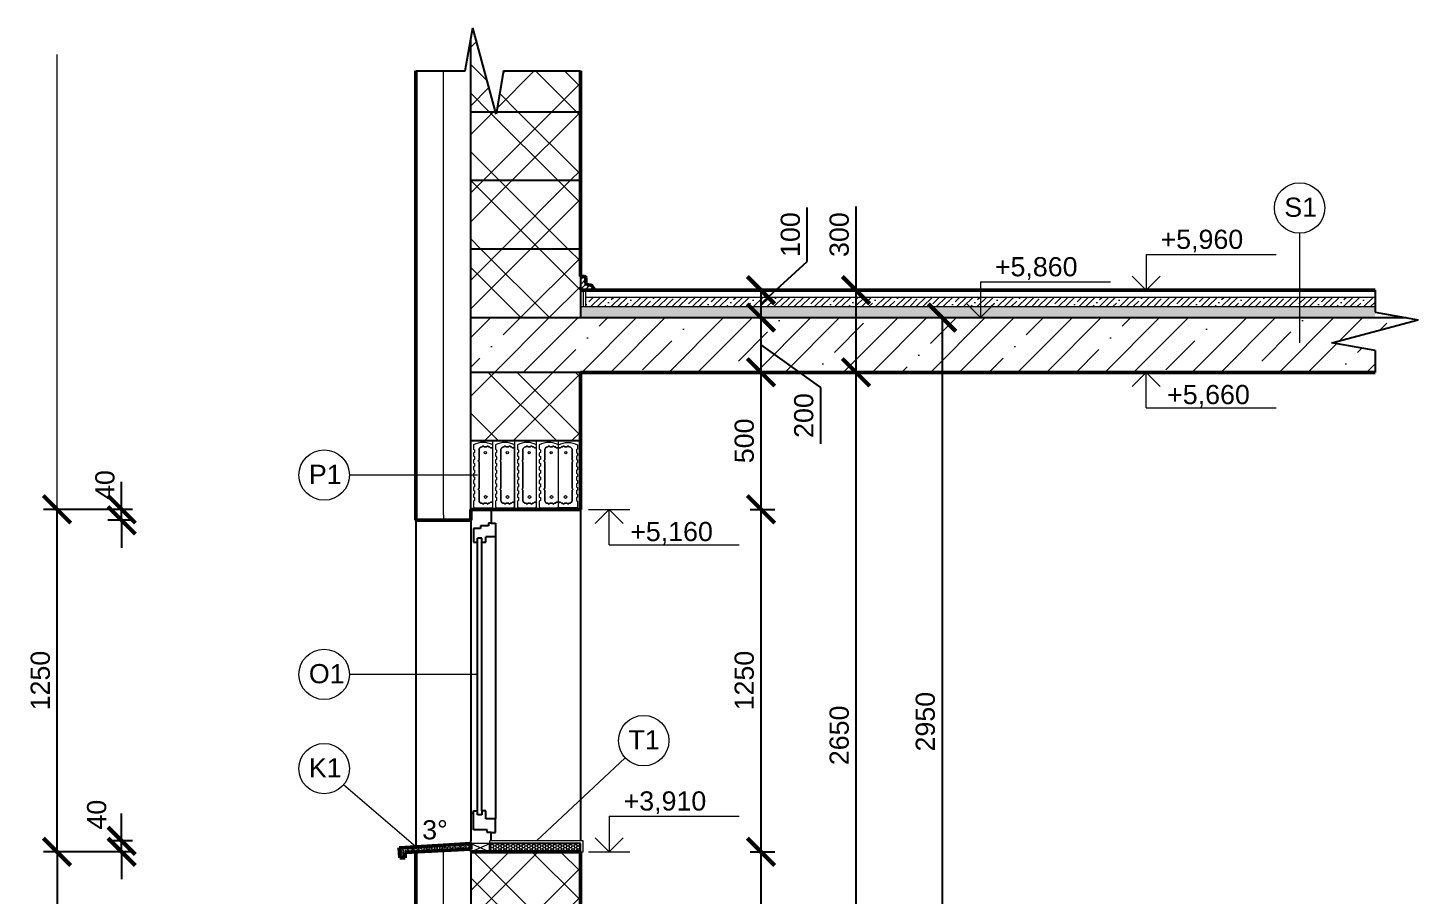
# Model space of a CAD drawing. Header units: millimetres. Extents: x 1861 to 6935, y 840 to 6308.
# Drawn here: x 1861 to 6935, y 3145 to 6308 of the extents above; entities that cross this region are included whole.
import ezdxf

# ---------------------------------------------------------------- set-up
doc = ezdxf.new("R2010")
doc.units = ezdxf.units.MM
for name, color, linetype, lineweight in [('00 kóty', 7, 'Continuous', 13), ('00 popis', 7, 'Continuous', 13), ('00 tenká plná', 7, 'Continuous', 13), ('00 zdivo', 7, 'Continuous', 50), ('00 šrafy', 7, 'Continuous', 13), ('01 tlustá plná', 7, 'Continuous', 25)]:
    doc.layers.add(name, color=color, linetype=linetype, lineweight=lineweight)
doc.styles.add('kota na stupne', font='arial.ttf', dxfattribs={"height": 70})
doc.linetypes.add('IZOLACE', pattern='A,0.0001,-0.1,[134,ltypeshp.shx,S=0.1,R=0,X=-0.1,Y=0],-0.2,[134,ltypeshp.shx,S=0.1,R=180,X=0.1,Y=0],-0.1', length=0.4001)
doc.dimstyles.new('moje koty osy', dxfattribs={"dimscale": 40, "dimtxt": 70, "dimasz": 2.5, "dimexe": 1.25, "dimexo": 0.0005, "dimtad": 1, "dimtxsty": 'kota na stupne', "dimblk": 'ARCHTICK', "dimcen": 2.5, "dimadec": 0, "dimazin": 0, "dimtfac": 1, "dimtmove": 0, "dimatfit": 3, "dimfxl": 1, "dimfxlon": 1, "dimarcsym": 0})
doc.dimstyles.new('osy 5', dxfattribs={"dimscale": 40, "dimtxt": 70, "dimasz": 2.5, "dimexe": 1.25, "dimexo": 0.0005, "dimtad": 1, "dimtxsty": 'kota na stupne', "dimblk": 'ARCHTICK', "dimcen": 2.5, "dimadec": 0, "dimazin": 0, "dimtfac": 1, "dimtmove": 0, "dimatfit": 3, "dimfxl": 5, "dimfxlon": 1, "dimarcsym": 0})
pattern_1 = [(45, (0, 0), (-159.099, 159.099), []), (45, (105, 0), (-159.099, 159.099), []), (315, (0, 0), (159.099, 159.099), []), (315, (105, 0), (159.099, 159.099), [])]

# ---------------------------------------------------------------- blocks, each defined once
blk = doc.blocks.new('_ArchTick')
at = {"color": 0, "linetype": 'ByBlock', "const_width": 0.15}
blk.add_lwpolyline([(-0.5, -0.5), (0.5, 0.5)], dxfattribs=at)
blk = doc.blocks.new('*D9')
at = {"layer": '00 kóty', "color": 0, "lineweight": -2, "transparency": 16777216}
for p, q in [((2203.5, 4550.1), (2203.5, 4650.1)), ((2243.5, 4550.1), (2153.5, 4550.1)), ((2203.5, 4510.1), (2203.5, 4550.1)), ((2243.5, 4510.1), (2153.5, 4510.1)), ((2203.5, 4510.1), (2203.5, 4410.1))]:
    blk.add_line(p, q, dxfattribs=at)
at = {"layer": 'Defpoints', "color": 0, "transparency": 16777216}
for p in [(2203.5, 4550.1), (3477.6, 4550.1), (3477.6, 4510.1)]:
    blk.add_point(p, dxfattribs=at)
at = {"layer": '00 kóty', "color": 0, "lineweight": -2, "transparency": 16777216, "xscale": 100, "yscale": 100, "zscale": 100}
for p, rotation in [((2203.5, 4550.1), 270), ((2203.5, 4510.1), 90)]:
    blk.add_blockref('_ArchTick', p, dxfattribs=dict(at, rotation=rotation))
at = {"layer": '00 kóty', "color": 0, "transparency": 16777216, "insert": (2142.7, 4530.1), "char_height": 70, "attachment_point": 5, "rotation": 90, "style": 'kota na stupne'}
blk.add_mtext('        40', dxfattribs=at)
blk = doc.blocks.new('*D10')
at = {"layer": '00 kóty', "color": 0, "lineweight": -2, "transparency": 16777216}
for p, q in [((2167.7, 4550.1), (1917.7, 4550.1)), ((1967.7, 3300.1), (1967.7, 4550.1)), ((2167.7, 3300.1), (1917.7, 3300.1))]:
    blk.add_line(p, q, dxfattribs=at)
at = {"layer": 'Defpoints', "color": 0, "transparency": 16777216}
for p in [(1967.7, 4550.1), (3477.6, 4550.1), (3477.6, 3300.1)]:
    blk.add_point(p, dxfattribs=at)
at = {"layer": '00 kóty', "color": 0, "lineweight": -2, "transparency": 16777216, "xscale": 100, "yscale": 100, "zscale": 100}
for p, rotation in [((1967.7, 4550.1), 90), ((1967.7, 3300.1), 270)]:
    blk.add_blockref('_ArchTick', p, dxfattribs=dict(at, rotation=rotation))
at = {"layer": '00 kóty', "color": 0, "transparency": 16777216, "insert": (1906.9, 3925.1), "char_height": 70, "attachment_point": 5, "rotation": 90, "style": 'kota na stupne'}
blk.add_mtext('1250', dxfattribs=at)
blk = doc.blocks.new('*D12')
at = {"layer": '00 kóty', "color": 0, "lineweight": -2, "transparency": 16777216}
for p, q in [((2203.5, 3340.1), (2203.5, 3440.1)), ((2243.5, 3340.1), (2153.5, 3340.1)), ((2243.5, 3300.1), (2153.5, 3300.1)), ((2203.5, 3300.1), (2203.5, 3340.1)), ((2203.5, 3300.1), (2203.5, 3200.1))]:
    blk.add_line(p, q, dxfattribs=at)
at = {"layer": 'Defpoints', "color": 0, "transparency": 16777216}
for p in [(2203.5, 3340.1), (3547.6, 3340.1), (3547.6, 3300.1)]:
    blk.add_point(p, dxfattribs=at)
at = {"layer": '00 kóty', "color": 0, "lineweight": -2, "transparency": 16777216, "xscale": 100, "yscale": 100, "zscale": 100}
for p, rotation in [((2203.5, 3340.1), 270), ((2203.5, 3300.1), 90)]:
    blk.add_blockref('_ArchTick', p, dxfattribs=dict(at, rotation=rotation))
at = {"layer": '00 kóty', "color": 0, "transparency": 16777216, "insert": (2112.6, 3327), "char_height": 70, "attachment_point": 5, "rotation": 90, "style": 'kota na stupne'}
blk.add_mtext('        40', dxfattribs=at)
blk = doc.blocks.new('*D13')
at = {"layer": '00 kóty', "color": 0, "lineweight": -2, "transparency": 16777216}
for p, q in [((2167.7, 3300.1), (1917.7, 3300.1)), ((1967.7, 3300.1), (1967.7, 1600.1)), ((2167.7, 1600.1), (1917.7, 1600.1))]:
    blk.add_line(p, q, dxfattribs=at)
at = {"layer": 'Defpoints', "color": 0, "transparency": 16777216}
for p in [(3547.6, 3300.1), (1967.7, 1600.1), (3547.6, 1600.1)]:
    blk.add_point(p, dxfattribs=at)
at = {"layer": '00 kóty', "color": 0, "lineweight": -2, "transparency": 16777216, "xscale": 100, "yscale": 100, "zscale": 100}
for p, rotation in [((1967.7, 3300.1), 90), ((1967.7, 1600.1), 270)]:
    blk.add_blockref('_ArchTick', p, dxfattribs=dict(at, rotation=rotation))
at = {"layer": '00 kóty', "color": 0, "transparency": 16777216, "insert": (1906.9, 2450.1), "char_height": 70, "attachment_point": 5, "rotation": 90, "style": 'kota na stupne'}
blk.add_mtext('1700', dxfattribs=at)
blk = doc.blocks.new('VYSKOVA KOTA')
at = {"layer": '00 popis'}
for p, q in [((61882.7, 803.1), (61882.7, 624.5)), ((61882.7, 803.1), (62535.4, 803.1)), ((61882.7, 624.5), (61812, 695.2)), ((61882.7, 624.5), (61953.4, 695.2))]:
    blk.add_line(p, q, dxfattribs=at)
blk = doc.blocks.new('*D15')
at = {"layer": '00 kóty', "color": 0, "lineweight": -2, "transparency": 16777216}
for p, q in [((4704.9, 5454.1), (4704.9, 5651.9)), ((4536.7, 5300.1), (4704.9, 5454.1)), ((4536.7, 5350.1), (4586.7, 5350.1)), ((4536.7, 5350.1), (4536.7, 5250.1)), ((4536.7, 5250.1), (4586.7, 5250.1))]:
    blk.add_line(p, q, dxfattribs=at)
at = {"layer": 'Defpoints', "color": 0, "transparency": 16777216}
for p in [(4536.7, 5350.1), (4536.7, 5250.1), (4536.7, 5250.1)]:
    blk.add_point(p, dxfattribs=at)
at = {"layer": '00 kóty', "color": 0, "lineweight": -2, "transparency": 16777216, "xscale": 100, "yscale": 100, "zscale": 100}
for p, rotation in [((4536.7, 5350.1), 90), ((4536.7, 5250.1), 270)]:
    blk.add_blockref('_ArchTick', p, dxfattribs=dict(at, rotation=rotation))
at = {"layer": '00 kóty', "color": 0, "transparency": 16777216, "insert": (4644.2, 5553), "char_height": 70, "attachment_point": 5, "rotation": 90, "style": 'kota na stupne'}
blk.add_mtext('100', dxfattribs=at)
blk = doc.blocks.new('*D16')
at = {"layer": '00 kóty', "color": 0, "lineweight": -2, "transparency": 16777216}
for p, q in [((4536.7, 5250.1), (4586.7, 5250.1)), ((4536.7, 5250.1), (4536.7, 5050.1)), ((4536.7, 5150.1), (4753.8, 4995.3)), ((4536.7, 5050.1), (4586.7, 5050.1)), ((4753.8, 4995.3), (4753.8, 4789.7))]:
    blk.add_line(p, q, dxfattribs=at)
at = {"layer": 'Defpoints', "color": 0, "transparency": 16777216}
for p in [(4536.7, 5250.1), (4536.7, 5050.1), (4536.7, 5050.1)]:
    blk.add_point(p, dxfattribs=at)
at = {"layer": '00 kóty', "color": 0, "lineweight": -2, "transparency": 16777216, "xscale": 100, "yscale": 100, "zscale": 100}
for p, rotation in [((4536.7, 5250.1), 90), ((4536.7, 5050.1), 270)]:
    blk.add_blockref('_ArchTick', p, dxfattribs=dict(at, rotation=rotation))
at = {"layer": '00 kóty', "color": 0, "transparency": 16777216, "insert": (4693.1, 4892.5), "char_height": 70, "attachment_point": 5, "rotation": 90, "style": 'kota na stupne'}
blk.add_mtext('200', dxfattribs=at)
blk = doc.blocks.new('*D17')
at = {"layer": '00 kóty', "color": 0, "lineweight": -2, "transparency": 16777216}
for p, q in [((4536.7, 5050.1), (4586.7, 5050.1)), ((4536.7, 5050.1), (4536.7, 4550.1)), ((4496.7, 4550.1), (4586.7, 4550.1))]:
    blk.add_line(p, q, dxfattribs=at)
at = {"layer": 'Defpoints', "color": 0, "transparency": 16777216}
for p in [(4536.7, 5050.1), (4035.7, 4550.1), (4536.7, 4550.1)]:
    blk.add_point(p, dxfattribs=at)
at = {"layer": '00 kóty', "color": 0, "lineweight": -2, "transparency": 16777216, "xscale": 100, "yscale": 100, "zscale": 100}
for p, rotation in [((4536.7, 5050.1), 90), ((4536.7, 4550.1), 270)]:
    blk.add_blockref('_ArchTick', p, dxfattribs=dict(at, rotation=rotation))
at = {"layer": '00 kóty', "color": 0, "transparency": 16777216, "insert": (4476, 4800.1), "char_height": 70, "attachment_point": 5, "rotation": 90, "style": 'kota na stupne'}
blk.add_mtext('500', dxfattribs=at)
blk = doc.blocks.new('*D18')
at = {"layer": '00 kóty', "color": 0, "lineweight": -2, "transparency": 16777216}
for p, q in [((4496.7, 4550.1), (4586.7, 4550.1)), ((4536.7, 4550.1), (4536.7, 3300.1)), ((4496.7, 3300.1), (4586.7, 3300.1))]:
    blk.add_line(p, q, dxfattribs=at)
at = {"layer": 'Defpoints', "color": 0, "transparency": 16777216}
for p in [(4035.7, 4550.1), (4035.7, 3300.1), (4536.7, 3300.1)]:
    blk.add_point(p, dxfattribs=at)
at = {"layer": '00 kóty', "color": 0, "lineweight": -2, "transparency": 16777216, "xscale": 100, "yscale": 100, "zscale": 100}
for p, rotation in [((4536.7, 4550.1), 90), ((4536.7, 3300.1), 270)]:
    blk.add_blockref('_ArchTick', p, dxfattribs=dict(at, rotation=rotation))
at = {"layer": '00 kóty', "color": 0, "transparency": 16777216, "insert": (4476, 3925.1), "char_height": 70, "attachment_point": 5, "rotation": 90, "style": 'kota na stupne'}
blk.add_mtext('1250', dxfattribs=at)
blk = doc.blocks.new('*D19')
at = {"layer": '00 kóty', "color": 0, "lineweight": -2, "transparency": 16777216}
for p, q in [((4496.7, 3300.1), (4586.7, 3300.1)), ((4536.7, 3300.1), (4536.7, 2400.1)), ((4496.7, 2400.1), (4586.7, 2400.1))]:
    blk.add_line(p, q, dxfattribs=at)
at = {"layer": 'Defpoints', "color": 0, "transparency": 16777216}
for p in [(4035.7, 3300.1), (4035.7, 2400.1), (4536.7, 2400.1)]:
    blk.add_point(p, dxfattribs=at)
at = {"layer": '00 kóty', "color": 0, "lineweight": -2, "transparency": 16777216, "xscale": 100, "yscale": 100, "zscale": 100}
for p, rotation in [((4536.7, 3300.1), 90), ((4536.7, 2400.1), 270)]:
    blk.add_blockref('_ArchTick', p, dxfattribs=dict(at, rotation=rotation))
at = {"layer": '00 kóty', "color": 0, "transparency": 16777216, "insert": (4476, 2850.1), "char_height": 70, "attachment_point": 5, "rotation": 90, "style": 'kota na stupne'}
blk.add_mtext('900', dxfattribs=at)
blk = doc.blocks.new('*D23')
at = {"layer": '00 kóty', "color": 0, "lineweight": -2, "transparency": 16777216}
for p, q in [((4883.2, 5654.9), (4883.2, 5350.1)), ((4883.2, 5350.1), (4933.2, 5350.1)), ((4883.2, 5350.1), (4883.2, 5050.1)), ((4883.2, 5050.1), (4933.2, 5050.1))]:
    blk.add_line(p, q, dxfattribs=at)
at = {"layer": 'Defpoints', "color": 0, "transparency": 16777216}
for p in [(4883.2, 5350.1), (4883.2, 5050.1), (4883.2, 5050.1)]:
    blk.add_point(p, dxfattribs=at)
at = {"layer": '00 kóty', "color": 0, "lineweight": -2, "transparency": 16777216, "xscale": 100, "yscale": 100, "zscale": 100}
for p, rotation in [((4883.2, 5350.1), 90), ((4883.2, 5050.1), 270)]:
    blk.add_blockref('_ArchTick', p, dxfattribs=dict(at, rotation=rotation))
at = {"layer": '00 kóty', "color": 0, "transparency": 16777216, "insert": (4822.5, 5552.8), "char_height": 70, "attachment_point": 5, "rotation": 90, "style": 'kota na stupne'}
blk.add_mtext('300', dxfattribs=at)
blk = doc.blocks.new('*D24')
at = {"layer": '00 kóty', "color": 0, "lineweight": -2, "transparency": 16777216}
for p, q in [((4883.2, 5050.1), (4933.2, 5050.1)), ((4883.2, 5050.1), (4883.2, 2400.1)), ((4843.2, 2400.1), (4933.2, 2400.1))]:
    blk.add_line(p, q, dxfattribs=at)
at = {"layer": 'Defpoints', "color": 0, "transparency": 16777216}
for p in [(4883.2, 5050.1), (4035.7, 2400.1), (4883.2, 2400.1)]:
    blk.add_point(p, dxfattribs=at)
at = {"layer": '00 kóty', "color": 0, "lineweight": -2, "transparency": 16777216, "xscale": 100, "yscale": 100, "zscale": 100}
for p, rotation in [((4883.2, 5050.1), 90), ((4883.2, 2400.1), 270)]:
    blk.add_blockref('_ArchTick', p, dxfattribs=dict(at, rotation=rotation))
at = {"layer": '00 kóty', "color": 0, "transparency": 16777216, "insert": (4822.5, 3725.1), "char_height": 70, "attachment_point": 5, "rotation": 90, "style": 'kota na stupne'}
blk.add_mtext('2650', dxfattribs=at)
blk = doc.blocks.new('*D26')
at = {"layer": '00 kóty', "color": 0, "lineweight": -2, "transparency": 16777216}
for p, q in [((5197.6, 5250.1), (5247.6, 5250.1)), ((5197.6, 5250.1), (5197.6, 2300.1)), ((5197.6, 2300.1), (5247.6, 2300.1))]:
    blk.add_line(p, q, dxfattribs=at)
at = {"layer": 'Defpoints', "color": 0, "transparency": 16777216}
for p in [(5197.6, 5250.1), (5197.6, 2300.1), (5197.6, 2300.1)]:
    blk.add_point(p, dxfattribs=at)
at = {"layer": '00 kóty', "color": 0, "lineweight": -2, "transparency": 16777216, "xscale": 100, "yscale": 100, "zscale": 100}
for p, rotation in [((5197.6, 5250.1), 90), ((5197.6, 2300.1), 270)]:
    blk.add_blockref('_ArchTick', p, dxfattribs=dict(at, rotation=rotation))
at = {"layer": '00 kóty', "color": 0, "transparency": 16777216, "insert": (5136.8, 3775.1), "char_height": 70, "attachment_point": 5, "rotation": 90, "style": 'kota na stupne'}
blk.add_mtext('2950', dxfattribs=at)

msp = doc.modelspace()

# ---------------------------------------------------------------- hatches: boundary and pattern name
at = {"layer": '00 šrafy'}
h = msp.add_hatch(dxfattribs=at)
h.set_pattern_fill('ZDIVO_PEV-VYS', color=256, scale=30, pattern_type=2)
h.set_pattern_definition(pattern_1)
h.paths.add_polyline_path([(3485.385, 6307.66), (3477.601, 6263.516), (3477.601, 6000.091), (3567.789, 6000.091)])
h = msp.add_hatch(dxfattribs=at)
h.set_pattern_fill('ZDIVO_PEV-VYS', color=256, scale=30, pattern_type=2)
h.set_pattern_definition(pattern_1)
h.paths.add_polyline_path([(3877.601, 6150.091), (3597.601, 6150.091), (3571.152, 6000.091), (3877.601, 6000.091)])
h = msp.add_hatch(dxfattribs=at)
h.set_pattern_fill('ZDIVO_PEV-VYS', color=256, scale=30, pattern_type=2)
h.set_pattern_definition(pattern_1)
h.paths.add_polyline_path([(3877.601, 6000.091), (3571.152, 6000.091), (3569.817, 5992.521), (3567.789, 6000.091), (3477.601, 6000.091), (3477.601, 5750.091), (3877.601, 5750.091)])
h = msp.add_hatch(dxfattribs=at)
h.set_pattern_fill('ZDIVO_PEV-VYS', color=256, scale=30, pattern_type=2)
h.set_pattern_definition(pattern_1)
h.paths.add_polyline_path([(3877.601, 5750.091), (3477.601, 5750.091), (3477.601, 5500.091), (3877.601, 5500.091)])
h = msp.add_hatch(dxfattribs=at)
h.set_pattern_fill('ZDIVO_PEV-VYS', color=256, scale=30, pattern_type=2)
h.set_pattern_definition(pattern_1)
h.paths.add_polyline_path([(3877.601, 5500.091), (3477.601, 5500.091), (3477.601, 5250.091), (3877.601, 5250.091)])
h = msp.add_hatch(dxfattribs=at)
h.set_pattern_fill('ANSI31', color=256, scale=4)
h.set_pattern_definition([(45, (100, -60), (-8.980256, 8.980256), [])])
h.paths.add_polyline_path([(3897.601, 5375.091), (3897.601, 5395.091, 0.41421356), (3892.601, 5400.091), (3877.601, 5400.091), (3877.601, 5350.091), (3927.601, 5350.091, 0.41421356), (3907.601, 5370.091), (3902.601, 5370.091, -0.41421356)])
h = msp.add_hatch(dxfattribs=at)
h.set_pattern_fill('HONEY', color=256, scale=5)
h.paths.add_polyline_path([(6777.601, 5250.091), (6777.601, 5290.091), (3877.601, 5290.091), (3877.601, 5250.091)])
h = msp.add_hatch(dxfattribs=at)
h.set_pattern_fill('BETON_ZB', color=256, scale=7, pattern_type=2)
h.set_pattern_definition([(45, (100, -60), (-37.1231, 37.1231), [35, -14, 0, -14]), (45, (124.5, -60), (-37.1231, 37.1231), []), (45, (149, -60), (-37.1231, 37.1231), [])])
h.paths.add_polyline_path([(3897.601, 5325.091), (3897.601, 5290.091), (6777.601, 5290.091), (6777.601, 5325.091)])
h = msp.add_hatch(dxfattribs=at)
h.set_pattern_fill('BETON_ZB', color=256, scale=30, pattern_type=2)
h.set_pattern_definition([(45, (0, 0), (-159.099, 159.099), [150, -60, 0, -60]), (45, (105, 0), (-159.099, 159.099), []), (45, (210, 0), (-159.099, 159.099), [])])
h.paths.add_polyline_path([(6620.032, 5157.874), (6935.17, 5242.307), (6891.027, 5250.091), (3477.601, 5250.091), (3477.601, 5050.091), (3877.601, 5050.091), (6777.601, 5050.091), (6777.601, 5130.091)])
h = msp.add_hatch(dxfattribs=at)
h.set_pattern_fill('ZDIVO_PEV-VYS', color=256, scale=30, pattern_type=2)
h.set_pattern_definition(pattern_1)
h.paths.add_polyline_path([(3877.601, 5050.091), (3477.601, 5050.091), (3477.601, 4800.091), (3877.601, 4800.091)])
h = msp.add_hatch(dxfattribs=at)
h.set_pattern_fill('HEX', color=256)
h.paths.add_polyline_path([(3477.601, 3310.091), (3477.601, 3330.091), (3216.742, 3314.956), (3218.702, 3277.543), (3238.702, 3277.543), (3237.656, 3297.516), (3277.601, 3299.609)])
h = msp.add_hatch(dxfattribs=at)
h.set_pattern_fill('ZDIVO_PEV-VYS', color=256, scale=30, pattern_type=2)
h.set_pattern_definition(pattern_1)
h.paths.add_polyline_path([(3877.601, 3200.091), (3877.601, 3300.091), (3477.601, 3300.091), (3477.601, 3050.091), (3877.601, 3050.091)])
h = msp.add_hatch(dxfattribs=at)
h.set_pattern_fill('HONEY', color=256, scale=2)
h.paths.add_polyline_path([(3877.601, 3330.091), (3547.601, 3330.091), (3547.601, 3300.091), (3877.601, 3300.091)])

# ---------------------------------------------------------------- linework, layer by layer
at = {"layer": '00 kóty'}
for p, q in [((1967.681, 4550.091), (1967.681, 6210.091)), ((3547.601, 3330.091), (3477.601, 3330.091)), ((3887.601, 3340.091), (3547.601, 3340.091)), ((3547.601, 3330.091), (3547.601, 3340.091)), ((3877.601, 3300.091), (3887.601, 3300.091)), ((3887.601, 3300.091), (3887.601, 3340.091))]:
    msp.add_line(p, q, dxfattribs=at)
at = {"layer": '00 popis'}
for p, q in [((6502.262, 5558.036), (6502.262, 5157.874)), ((3502.601, 4675.091), (3034.554, 4675.091)), ((3907.601, 4550.091), (4057.601, 4550.091)), ((3502.601, 3947.591), (3034.554, 3947.591)), ((3717.601, 3340.091), (4041.58, 3643.031)), ((3277.601, 3318.487), (3012.6, 3544.125)), ((3907.601, 3300.091), (4057.601, 3300.091))]:
    msp.add_line(p, q, dxfattribs=at)
for centre in [(6502.262, 5650.046), (2942.544, 4675.091), (2942.544, 3947.591), (4108.787, 3705.873), (2942.544, 3603.775)]:
    msp.add_circle(centre, 92.011, dxfattribs=at)
at = {"layer": '00 tenká plná'}
for p, q in [((3897.601, 5290.091), (3897.601, 5350.091)), ((3877.601, 5290.091), (6777.601, 5290.091)), ((3897.601, 5325.091), (6777.601, 5325.091))]:
    msp.add_line(p, q, dxfattribs=at)
at = {"layer": '00 zdivo'}
for p, q in [((3277.601, 4510.091), (3277.601, 6150.091)), ((3277.601, 4510.091), (3277.601, 6150.091)), ((3877.601, 6150.091), (3877.601, 5400.091)), ((3877.601, 5400.091), (3892.601, 5400.091)), ((3897.601, 5395.091), (3897.601, 5375.091)), ((6777.601, 5350.091), (3877.601, 5350.091)), ((3902.601, 5370.091), (3907.601, 5370.091)), ((3877.601, 4550.091), (3877.601, 5050.091)), ((3877.601, 5050.091), (6777.601, 5050.091)), ((3477.601, 4550.091), (3477.601, 4510.091)), ((3477.601, 4550.091), (3557.601, 4550.091)), ((3557.601, 4550.091), (3637.601, 4550.091)), ((3637.601, 4550.091), (3717.601, 4550.091)), ((3717.601, 4550.091), (3797.601, 4550.091)), ((3797.601, 4550.091), (3877.601, 4550.091)), ((3477.601, 4510.091), (3277.601, 4510.091)), ((3477.601, 3330.091), (3216.742, 3314.956)), ((3218.702, 3277.543), (3216.742, 3314.956)), ((3477.601, 3310.091), (3237.656, 3297.516)), ((3277.601, 3299.609), (3237.656, 3297.516)), ((3277.601, 1560.091), (3277.601, 3299.609)), ((3477.601, 3330.091), (3477.601, 3310.091)), ((3877.601, 3300.091), (3477.601, 3300.091)), ((3877.601, 2450.091), (3877.601, 3300.091)), ((3238.702, 3277.543), (3218.702, 3277.543)), ((3237.656, 3297.516), (3238.702, 3277.543))]:
    msp.add_line(p, q, dxfattribs=at)
for centre, radius, start, end in [((3892.601, 5395.091), 5, 0, 90), ((3902.601, 5375.091), 5, 180, 270), ((3907.601, 5350.091), 20, 0, 90)]:
    msp.add_arc(centre, radius, start, end, dxfattribs=at)
at = {"layer": '00 šrafy'}
for p, q in [((3377.601, 6133.89), (3377.601, 6150.091)), ((3557.601, 4550.091), (3557.601, 4800.091)), ((3637.601, 4800.091), (3637.601, 4550.091)), ((3717.601, 4550.091), (3717.601, 4800.091)), ((3797.601, 4550.091), (3797.601, 4800.091)), ((3377.601, 4530.069), (3377.601, 4510.091)), ((3477.601, 3330.091), (3547.601, 3300.091)), ((3477.601, 3300.091), (3547.601, 3330.091))]:
    msp.add_line(p, q, dxfattribs=at)
at = {"layer": '00 šrafy', "linetype": 'IZOLACE', "ltscale": 200}
for p, q in [((3377.601, 4530.069), (3377.601, 6133.89)), ((3377.601, 1560.091), (3377.601, 3304.85))]:
    msp.add_line(p, q, dxfattribs=at)
at = {"layer": '00 šrafy', "linetype": 'IZOLACE', "ltscale": 25}
msp.add_line((3887.601, 5350.091), (3887.601, 5290.091), dxfattribs=at)
at = {"layer": '00 šrafy'}
for points in [[(3557.601, 4786.028, 0.23035792), (3487.601, 4786.028), (3487.601, 4769.891), (3491.601, 4767.891), (3491.601, 4757.291), (3487.601, 4755.291), (3487.601, 4744.891), (3491.601, 4742.891), (3491.601, 4732.291), (3487.601, 4730.291), (3487.601, 4719.891), (3491.601, 4717.891), (3491.601, 4707.291), (3487.601, 4705.291), (3487.601, 4694.891), (3491.601, 4692.891), (3491.601, 4682.291), (3487.601, 4680.291), (3487.601, 4669.891), (3491.601, 4667.891), (3491.601, 4657.291), (3487.601, 4655.291), (3487.601, 4644.891), (3491.601, 4642.891), (3491.601, 4632.291), (3487.601, 4630.291), (3487.601, 4619.891), (3491.601, 4617.891), (3491.601, 4607.291), (3487.601, 4605.291), (3487.601, 4594.891), (3491.601, 4592.891), (3491.601, 4582.291), (3487.601, 4580.291), (3487.601, 4559.091), (3490.601, 4556.091), (3554.601, 4556.091), (3557.601, 4559.091), (3557.601, 4573.091), (3554.601, 4576.091), (3550.101, 4576.091), (3546.101, 4572.091), (3542.101, 4572.091, -1), (3536.101, 4572.091), (3525.601, 4572.091, -1), (3519.601, 4572.091), (3517.901, 4572.091, -0.41421356), (3507.901, 4582.091), (3507.901, 4620.591, -1), (3507.901, 4626.591), (3507.901, 4675.091), (3507.901, 4723.591, -1), (3507.901, 4729.591), (3507.901, 4768.091, -0.41421356), (3517.901, 4778.091), (3519.601, 4778.091, -1), (3525.601, 4778.091), (3536.101, 4778.091, -1), (3542.101, 4778.091), (3546.101, 4778.091), (3550.101, 4774.091), (3554.601, 4774.091), (3557.601, 4777.091)], [(3557.601, 4777.091), (3554.601, 4774.091), (3550.101, 4774.091), (3546.101, 4778.091), (3542.101, 4778.091, 1), (3536.101, 4778.091), (3525.601, 4778.091, 1), (3519.601, 4778.091), (3517.901, 4778.091, 0.41421356), (3507.901, 4768.091), (3507.901, 4729.591, 1), (3507.901, 4723.591), (3507.901, 4675.091), (3507.901, 4626.591, 1), (3507.901, 4620.591), (3507.901, 4582.091, 0.41421356), (3517.901, 4572.091), (3519.601, 4572.091, 1), (3525.601, 4572.091), (3536.101, 4572.091, 1), (3542.101, 4572.091), (3546.101, 4572.091), (3550.101, 4576.091), (3554.601, 4576.091), (3557.601, 4573.091)], [(3637.601, 4786.028, 0.23035792), (3567.601, 4786.028), (3567.601, 4769.891), (3571.601, 4767.891), (3571.601, 4757.291), (3567.601, 4755.291), (3567.601, 4744.891), (3571.601, 4742.891), (3571.601, 4732.291), (3567.601, 4730.291), (3567.601, 4719.891), (3571.601, 4717.891), (3571.601, 4707.291), (3567.601, 4705.291), (3567.601, 4694.891), (3571.601, 4692.891), (3571.601, 4682.291), (3567.601, 4680.291), (3567.601, 4669.891), (3571.601, 4667.891), (3571.601, 4657.291), (3567.601, 4655.291), (3567.601, 4644.891), (3571.601, 4642.891), (3571.601, 4632.291), (3567.601, 4630.291), (3567.601, 4619.891), (3571.601, 4617.891), (3571.601, 4607.291), (3567.601, 4605.291), (3567.601, 4594.891), (3571.601, 4592.891), (3571.601, 4582.291), (3567.601, 4580.291), (3567.601, 4559.091), (3570.601, 4556.091), (3634.601, 4556.091), (3637.601, 4559.091), (3637.601, 4573.091), (3634.601, 4576.091), (3630.101, 4576.091), (3626.101, 4572.091), (3622.101, 4572.091, -1), (3616.101, 4572.091), (3605.601, 4572.091, -1), (3599.601, 4572.091), (3597.901, 4572.091, -0.41421356), (3587.901, 4582.091), (3587.901, 4620.591, -1), (3587.901, 4626.591), (3587.901, 4675.091), (3587.901, 4723.591, -1), (3587.901, 4729.591), (3587.901, 4768.091, -0.41421356), (3597.901, 4778.091), (3599.601, 4778.091, -1), (3605.601, 4778.091), (3616.101, 4778.091, -1), (3622.101, 4778.091), (3626.101, 4778.091), (3630.101, 4774.091), (3634.601, 4774.091), (3637.601, 4777.091)], [(3637.601, 4777.091), (3634.601, 4774.091), (3630.101, 4774.091), (3626.101, 4778.091), (3622.101, 4778.091, 1), (3616.101, 4778.091), (3605.601, 4778.091, 1), (3599.601, 4778.091), (3597.901, 4778.091, 0.41421356), (3587.901, 4768.091), (3587.901, 4729.591, 1), (3587.901, 4723.591), (3587.901, 4675.091), (3587.901, 4626.591, 1), (3587.901, 4620.591), (3587.901, 4582.091, 0.41421356), (3597.901, 4572.091), (3599.601, 4572.091, 1), (3605.601, 4572.091), (3616.101, 4572.091, 1), (3622.101, 4572.091), (3626.101, 4572.091), (3630.101, 4576.091), (3634.601, 4576.091), (3637.601, 4573.091)], [(3717.601, 4786.028, 0.23035792), (3647.601, 4786.028), (3647.601, 4769.891), (3651.601, 4767.891), (3651.601, 4757.291), (3647.601, 4755.291), (3647.601, 4744.891), (3651.601, 4742.891), (3651.601, 4732.291), (3647.601, 4730.291), (3647.601, 4719.891), (3651.601, 4717.891), (3651.601, 4707.291), (3647.601, 4705.291), (3647.601, 4694.891), (3651.601, 4692.891), (3651.601, 4682.291), (3647.601, 4680.291), (3647.601, 4669.891), (3651.601, 4667.891), (3651.601, 4657.291), (3647.601, 4655.291), (3647.601, 4644.891), (3651.601, 4642.891), (3651.601, 4632.291), (3647.601, 4630.291), (3647.601, 4619.891), (3651.601, 4617.891), (3651.601, 4607.291), (3647.601, 4605.291), (3647.601, 4594.891), (3651.601, 4592.891), (3651.601, 4582.291), (3647.601, 4580.291), (3647.601, 4559.091), (3650.601, 4556.091), (3714.601, 4556.091), (3717.601, 4559.091), (3717.601, 4573.091), (3714.601, 4576.091), (3710.101, 4576.091), (3706.101, 4572.091), (3702.101, 4572.091, -1), (3696.101, 4572.091), (3685.601, 4572.091, -1), (3679.601, 4572.091), (3677.901, 4572.091, -0.41421356), (3667.901, 4582.091), (3667.901, 4620.591, -1), (3667.901, 4626.591), (3667.901, 4675.091), (3667.901, 4723.591, -1), (3667.901, 4729.591), (3667.901, 4768.091, -0.41421356), (3677.901, 4778.091), (3679.601, 4778.091, -1), (3685.601, 4778.091), (3696.101, 4778.091, -1), (3702.101, 4778.091), (3706.101, 4778.091), (3710.101, 4774.091), (3714.601, 4774.091), (3717.601, 4777.091)], [(3717.601, 4777.091), (3714.601, 4774.091), (3710.101, 4774.091), (3706.101, 4778.091), (3702.101, 4778.091, 1), (3696.101, 4778.091), (3685.601, 4778.091, 1), (3679.601, 4778.091), (3677.901, 4778.091, 0.41421356), (3667.901, 4768.091), (3667.901, 4729.591, 1), (3667.901, 4723.591), (3667.901, 4675.091), (3667.901, 4626.591, 1), (3667.901, 4620.591), (3667.901, 4582.091, 0.41421356), (3677.901, 4572.091), (3679.601, 4572.091, 1), (3685.601, 4572.091), (3696.101, 4572.091, 1), (3702.101, 4572.091), (3706.101, 4572.091), (3710.101, 4576.091), (3714.601, 4576.091), (3717.601, 4573.091)], [(3797.601, 4786.028, 0.23035792), (3727.601, 4786.028), (3727.601, 4769.891), (3731.601, 4767.891), (3731.601, 4757.291), (3727.601, 4755.291), (3727.601, 4744.891), (3731.601, 4742.891), (3731.601, 4732.291), (3727.601, 4730.291), (3727.601, 4719.891), (3731.601, 4717.891), (3731.601, 4707.291), (3727.601, 4705.291), (3727.601, 4694.891), (3731.601, 4692.891), (3731.601, 4682.291), (3727.601, 4680.291), (3727.601, 4669.891), (3731.601, 4667.891), (3731.601, 4657.291), (3727.601, 4655.291), (3727.601, 4644.891), (3731.601, 4642.891), (3731.601, 4632.291), (3727.601, 4630.291), (3727.601, 4619.891), (3731.601, 4617.891), (3731.601, 4607.291), (3727.601, 4605.291), (3727.601, 4594.891), (3731.601, 4592.891), (3731.601, 4582.291), (3727.601, 4580.291), (3727.601, 4559.091), (3730.601, 4556.091), (3794.601, 4556.091), (3797.601, 4559.091), (3797.601, 4573.091), (3794.601, 4576.091), (3790.101, 4576.091), (3786.101, 4572.091), (3782.101, 4572.091, -1), (3776.101, 4572.091), (3765.601, 4572.091, -1), (3759.601, 4572.091), (3757.901, 4572.091, -0.41421356), (3747.901, 4582.091), (3747.901, 4620.591, -1), (3747.901, 4626.591), (3747.901, 4675.091), (3747.901, 4723.591, -1), (3747.901, 4729.591), (3747.901, 4768.091, -0.41421356), (3757.901, 4778.091), (3759.601, 4778.091, -1), (3765.601, 4778.091), (3776.101, 4778.091, -1), (3782.101, 4778.091), (3786.101, 4778.091), (3790.101, 4774.091), (3794.601, 4774.091), (3797.601, 4777.091)], [(3797.601, 4777.091), (3794.601, 4774.091), (3790.101, 4774.091), (3786.101, 4778.091), (3782.101, 4778.091, 1), (3776.101, 4778.091), (3765.601, 4778.091, 1), (3759.601, 4778.091), (3757.901, 4778.091, 0.41421356), (3747.901, 4768.091), (3747.901, 4729.591, 1), (3747.901, 4723.591), (3747.901, 4675.091), (3747.901, 4626.591, 1), (3747.901, 4620.591), (3747.901, 4582.091, 0.41421356), (3757.901, 4572.091), (3759.601, 4572.091, 1), (3765.601, 4572.091), (3776.101, 4572.091, 1), (3782.101, 4572.091), (3786.101, 4572.091), (3790.101, 4576.091), (3794.601, 4576.091), (3797.601, 4573.091)], [(3797.601, 4786.028, -0.23035792), (3867.601, 4786.028), (3867.601, 4769.891), (3863.601, 4767.891), (3863.601, 4757.291), (3867.601, 4755.291), (3867.601, 4744.891), (3863.601, 4742.891), (3863.601, 4732.291), (3867.601, 4730.291), (3867.601, 4719.891), (3863.601, 4717.891), (3863.601, 4707.291), (3867.601, 4705.291), (3867.601, 4694.891), (3863.601, 4692.891), (3863.601, 4682.291), (3867.601, 4680.291), (3867.601, 4669.891), (3863.601, 4667.891), (3863.601, 4657.291), (3867.601, 4655.291), (3867.601, 4644.891), (3863.601, 4642.891), (3863.601, 4632.291), (3867.601, 4630.291), (3867.601, 4619.891), (3863.601, 4617.891), (3863.601, 4607.291), (3867.601, 4605.291), (3867.601, 4594.891), (3863.601, 4592.891), (3863.601, 4582.291), (3867.601, 4580.291), (3867.601, 4559.091), (3864.601, 4556.091), (3800.601, 4556.091), (3797.601, 4559.091), (3797.601, 4573.091), (3800.601, 4576.091), (3805.101, 4576.091), (3809.101, 4572.091), (3813.101, 4572.091, 1), (3819.101, 4572.091), (3829.601, 4572.091, 1), (3835.601, 4572.091), (3837.301, 4572.091, 0.41421356), (3847.301, 4582.091), (3847.301, 4620.591, 1), (3847.301, 4626.591), (3847.301, 4675.091), (3847.301, 4723.591, 1), (3847.301, 4729.591), (3847.301, 4768.091, 0.41421356), (3837.301, 4778.091), (3835.601, 4778.091, 1), (3829.601, 4778.091), (3819.101, 4778.091, 1), (3813.101, 4778.091), (3809.101, 4778.091), (3805.101, 4774.091), (3800.601, 4774.091), (3797.601, 4777.091)], [(3797.601, 4777.091), (3800.601, 4774.091), (3805.101, 4774.091), (3809.101, 4778.091), (3813.101, 4778.091, -1), (3819.101, 4778.091), (3829.601, 4778.091, -1), (3835.601, 4778.091), (3837.301, 4778.091, -0.41421356), (3847.301, 4768.091), (3847.301, 4729.591, -1), (3847.301, 4723.591), (3847.301, 4675.091), (3847.301, 4626.591, -1), (3847.301, 4620.591), (3847.301, 4582.091, -0.41421356), (3837.301, 4572.091), (3835.601, 4572.091, -1), (3829.601, 4572.091), (3819.101, 4572.091, -1), (3813.101, 4572.091), (3809.101, 4572.091), (3805.101, 4576.091), (3800.601, 4576.091), (3797.601, 4573.091)]]:
    msp.add_lwpolyline(points, format="xyb", close=True, dxfattribs=at)
for centre, radius in [((3530.901, 4757.091), 4), ((3610.901, 4757.091), 4), ((3690.901, 4757.091), 4), ((3770.901, 4757.091), 4), ((3824.301, 4757.091), 4), ((3531.901, 4595.091), 5), ((3611.901, 4595.091), 5), ((3691.901, 4595.091), 5), ((3771.901, 4595.091), 5), ((3823.301, 4595.091), 5)]:
    msp.add_circle(centre, radius, dxfattribs=at)
at = {"layer": '01 tlustá plná'}
for p, q in [((3457.601, 6150.091), (3485.385, 6307.66)), ((3569.817, 5992.521), (3485.385, 6307.66)), ((3477.601, 4550.091), (3477.601, 6263.516)), ((3277.601, 6150.091), (3457.601, 6150.091)), ((3597.601, 6150.091), (3569.817, 5992.521)), ((3597.601, 6150.091), (3877.601, 6150.091)), ((3567.789, 6000.091), (3477.601, 6000.091)), ((3877.601, 6000.091), (3571.152, 6000.091)), ((3877.601, 5750.091), (3477.601, 5750.091)), ((3877.601, 5500.091), (3477.601, 5500.091)), ((3877.601, 5400.091), (3877.601, 5250.091)), ((3927.601, 5350.091), (3927.601, 5350.091)), ((6777.601, 5350.091), (6777.601, 5270.091)), ((3477.601, 5250.091), (6891.027, 5250.091)), ((6620.032, 5157.874), (6935.17, 5242.307)), ((6777.601, 5270.091), (6935.17, 5242.307)), ((6777.601, 5130.091), (6620.032, 5157.874)), ((6777.601, 5130.091), (6777.601, 5050.091)), ((3877.601, 5050.091), (3477.601, 5050.091)), ((3877.601, 4800.091), (3477.601, 4800.091)), ((3552.601, 4550.091), (3552.601, 4500.091)), ((3877.601, 4550.091), (3877.601, 3340.091)), ((3277.601, 4510.091), (3277.601, 3318.487)), ((3477.601, 4510.091), (3477.601, 3340.091)), ((3512.601, 4480.091), (3487.601, 4480.091)), ((3487.601, 4480.091), (3487.601, 4430.091)), ((3542.601, 4490.091), (3512.601, 4490.091)), ((3512.601, 4490.091), (3512.601, 4480.091)), ((3552.601, 4500.091), (3542.601, 4500.091)), ((3542.601, 4500.091), (3542.601, 4490.091)), ((3552.601, 4500.091), (3567.601, 4500.091)), ((3567.601, 4500.091), (3567.601, 4450.091)), ((3487.601, 4430.091), (3502.601, 4430.091)), ((3502.601, 3450.091), (3502.601, 4445.091)), ((3517.601, 4445.091), (3502.601, 4445.091)), ((3517.601, 3450.091), (3517.601, 4445.091)), ((3517.601, 4430.091), (3517.601, 4445.091)), ((3517.601, 4430.091), (3532.601, 4430.091)), ((3567.601, 4450.091), (3532.601, 4450.091)), ((3532.601, 4430.091), (3532.601, 4450.091)), ((3567.601, 4450.091), (3567.601, 3420.091)), ((3487.601, 3440.091), (3477.601, 3440.091)), ((3487.601, 3380.091), (3487.601, 3450.091)), ((3487.601, 3450.091), (3502.601, 3450.091)), ((3502.601, 3435.091), (3502.601, 3450.091)), ((3517.601, 3435.091), (3502.601, 3435.091)), ((3532.601, 3450.091), (3517.601, 3450.091)), ((3517.601, 3450.091), (3517.601, 3435.091)), ((3532.601, 3420.091), (3532.601, 3450.091)), ((3567.601, 3420.091), (3532.601, 3420.091)), ((3567.601, 3370.091), (3567.601, 3420.091)), ((3537.601, 3380.091), (3487.601, 3380.091)), ((3537.601, 3370.091), (3537.601, 3380.091)), ((3552.601, 3370.091), (3537.601, 3370.091)), ((3552.601, 3340.091), (3552.601, 3370.091)), ((3552.601, 3370.091), (3567.601, 3370.091)), ((3477.601, 3300.091), (3477.601, 3340.091)), ((3477.601, 3300.091), (3477.601, 2300.091)), ((3477.601, 3300.091), (3547.601, 3300.091)), ((3877.601, 3330.091), (3547.601, 3330.091)), ((3547.601, 3300.091), (3547.601, 3330.091)), ((3877.601, 3300.091), (3877.601, 3330.091))]:
    msp.add_line(p, q, dxfattribs=at)

# ---------------------------------------------------------------- block references
at = {"layer": '00 popis', "xscale": 0.7276314062344615, "yscale": 0.7276314062344615, "zscale": 0.7276314062344615}
for p in [(-39085.601, 4895.71), (-39690.207, 4795.71), (-41045.206, 2845.71)]:
    msp.add_blockref('VYSKOVA KOTA', p, dxfattribs=at)
at = {"layer": '00 popis', "xscale": -0.7276314062344615, "yscale": 0.7276314062344615, "zscale": 0.7276314062344615, "rotation": 180}
for p in [(-39085.601, 5504.471), (-41045.206, 5004.471)]:
    msp.add_blockref('VYSKOVA KOTA', p, dxfattribs=at)

# ---------------------------------------------------------------- texts
at = {"layer": '00 kóty', "insert": (3300.264, 3415.485), "char_height": 70, "attachment_point": 1, "style": 'kota na stupne'}
msp.add_mtext_dynamic_manual_height_columns('3%%D', width=89.16217, gutter_width=550, heights=[0], dxfattribs=at)
at = {"layer": '00 popis', "linetype": 'Continuous', "lineweight": 30, "style": 'kota na stupne'}
for s, p in [('+5,960', (5994.861, 5500.679)), ('+5,860', (5390.256, 5400.679)), ('+5,660', (6018.998, 4934.122)), ('+5,160', (4059.393, 4434.122)), ('+3,910', (4035.256, 3450.679))]:
    msp.add_text(s, height=70, dxfattribs=at).set_placement(p)
at = {"layer": '00 popis', "char_height": 70, "attachment_point": 1, "style": 'kota na stupne'}
for s, insert in [('S1', (6446.48, 5687.803)), ('P1', (2886.762, 4712.848)), ('O1', (2886.762, 3985.348)), ('T1', (4053.005, 3743.63)), ('K1', (2886.762, 3641.532))]:
    msp.add_mtext_dynamic_manual_height_columns(s, width=484.40729, gutter_width=350, heights=[0], dxfattribs=dict(at, insert=insert))

# ---------------------------------------------------------------- dimensions: what is measured, and where the dimension line sits
at = {"layer": '00 kóty'}
for base, p1, p2, picture, middle in [((4536.731, 5250.091), (4536.731, 5350.091), (4536.731, 5250.091), '*D15', (4704.915, 5479.118)), ((4883.224, 5050.091), (4883.224, 5350.091), (4883.224, 5050.091), '*D23', (4822.46, 5552.762)), ((4536.731, 5050.091), (4536.731, 5250.091), (4536.731, 5050.091), '*D16', (4753.828, 4970.325))]:
    dim = msp.add_linear_dim(base=base, p1=p1, p2=p2, angle=270, dimstyle='moje koty osy', override={"dimtmove": 1}, dxfattribs=at)
    dim.commit()
    dim.dimension.update_dxf_attribs({"geometry": picture, "text_midpoint": middle, "dimtype": 160})
dim = msp.add_linear_dim(base=(5197.578, 2300.091), p1=(5197.578, 5250.091), p2=(5197.578, 2300.091), angle=90, dimstyle='moje koty osy', dxfattribs=at)
dim.commit()
dim.dimension.update_dxf_attribs({"geometry": '*D26', "text_midpoint": (5136.838, 3775.091)})
for base, p1, p2, angle, dimstyle, override, picture, middle in [((4536.731, 4550.091), (4536.731, 5050.091), (4035.721, 4550.091), 270, 'moje koty osy', {"dimtmove": 1}, '*D17', (4475.991, 4800.091)), ((4883.224, 2400.091), (4883.224, 5050.091), (4035.721, 2400.091), 270, 'moje koty osy', {"dimtmove": 1}, '*D24', (4822.484, 3725.091)), ((1967.681, 4550.091), (3477.601, 3300.091), (3477.601, 4550.091), 90, 'osy 5', {"dimtxsty": 'kota na stupne'}, '*D10', (1906.941, 3925.091)), ((4536.731, 3300.091), (4035.721, 4550.091), (4035.721, 3300.091), 270, 'moje koty osy', {"dimtmove": 1}, '*D18', (4475.991, 3925.091)), ((1967.681, 1600.091), (3547.601, 3300.091), (3547.601, 1600.091), 90, 'osy 5', {"dimtxsty": 'kota na stupne'}, '*D13', (1906.941, 2450.091)), ((4536.731, 2400.091), (4035.721, 3300.091), (4035.721, 2400.091), 270, 'moje koty osy', {"dimtmove": 1}, '*D19', (4475.991, 2850.091))]:
    dim = msp.add_linear_dim(base=base, p1=p1, p2=p2, angle=angle, dimstyle=dimstyle, override=override, dxfattribs=at)
    dim.commit()
    dim.dimension.update_dxf_attribs({"geometry": picture, "text_midpoint": middle})
for base, p1, p2, override, picture, middle in [((2203.459, 4550.091), (3477.601, 4510.091), (3477.601, 4550.091), {"dimtxsty": 'kota na stupne'}, '*D9', (2203.459, 4530.091)), ((2203.459, 3340.091), (3547.601, 3300.091), (3547.601, 3340.091), {"dimtxsty": 'kota na stupne', "dimtmove": 2}, '*D12', (2112.552, 3327.006))]:
    dim = msp.add_linear_dim(base=base, p1=p1, p2=p2, angle=90, text='        <>', dimstyle='moje koty osy', override=override, dxfattribs=at)
    dim.commit()
    dim.dimension.update_dxf_attribs({"geometry": picture, "text_midpoint": middle, "dimtype": 160})

doc.saveas('drawing.dxf')
